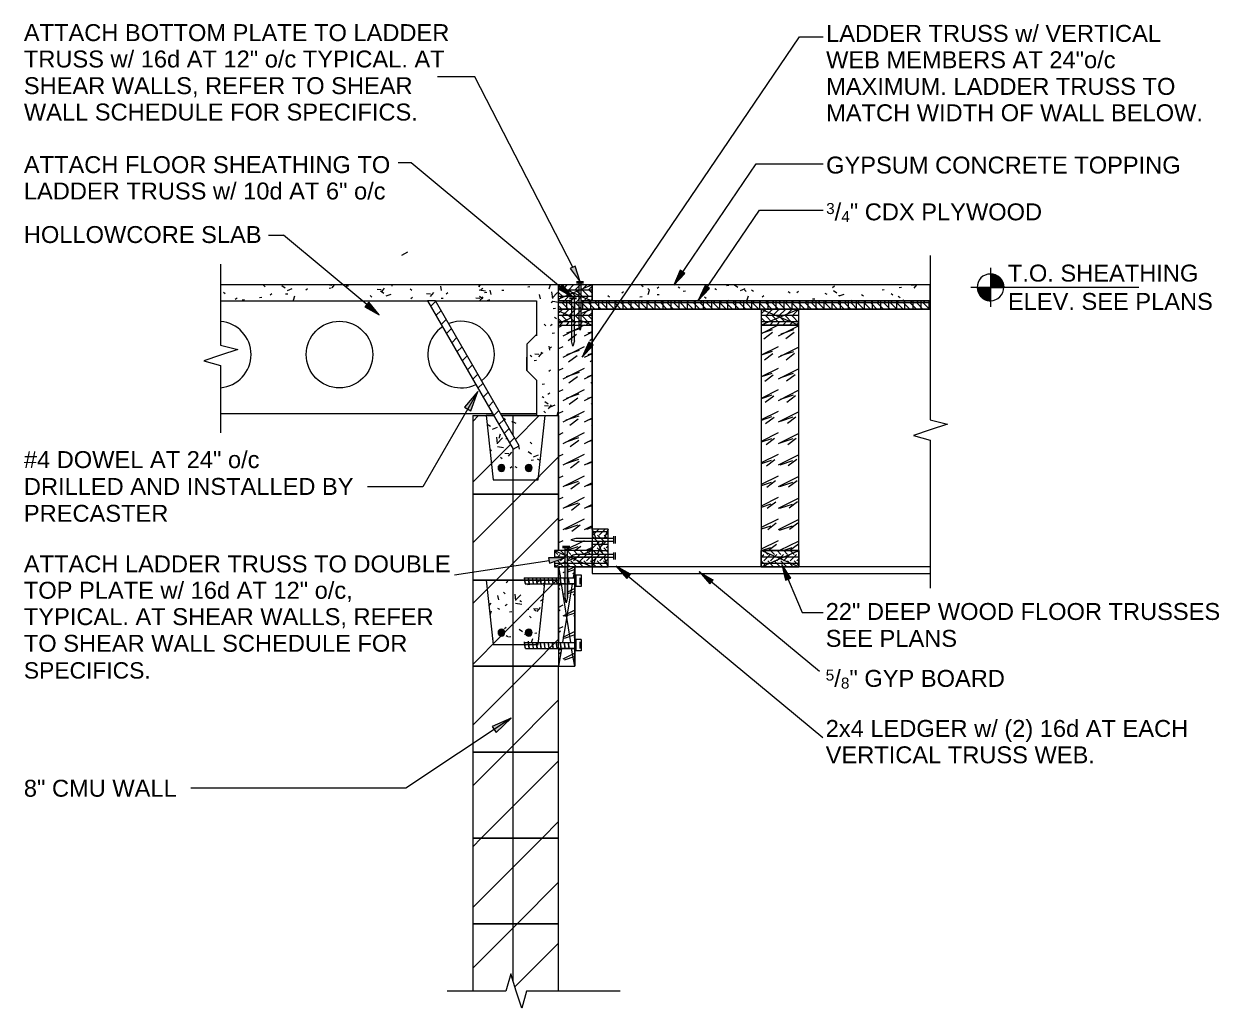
# Model space of a CAD drawing. Header units: inches. Extents: x -4036 to -1914, y 2 to 12338.
# Drawn here: x -1920.88 to -1913.93, y 10.14 to 15.86 of the extents above; entities that cross this region are included whole.
import ezdxf

# ---------------------------------------------------------------- set-up
doc = ezdxf.new("R2010")
doc.units = ezdxf.units.IN
doc.header["$MEASUREMENT"] = 0
for name, color, linetype, lineweight in [('A-DETL', 90, 'Continuous', 9), ('A-DETL-GENF', 92, 'Continuous', 9), ('A-DETL-THIN', 151, 'Continuous', 9), ('G-ANNO-TEXT', 231, 'Continuous', 9)]:
    doc.layers.add(name, color=color, linetype=linetype, lineweight=lineweight)
doc.styles.add('Arial_4', font='arial.ttf', dxfattribs={"height": 0.098425})
doc.styles.add('Arial_5', font='arial.ttf', dxfattribs={"height": 0.063966})
doc.styles.add('Arial_6', font='arial.ttf', dxfattribs={"height": 0.095084})
pattern_1 = [(50, (-1944.66809, 0), (0.2868464, -0.0253005), [0.03, -0.33]), (355, (-1944.6681, 0), (-0.055977, 0.3010242), [0.024, -0.264]), (100.451, (-1944.6441, -0.002), (0.2318487, 0.2756287), [0.025, -0.28]), (46.184, (-1944.6681, 0.08), (0.427136, -0.0661414), [0.045, -0.495]), (96.636, (-1944.6321, 0.074), (0.37346, 0.389769), [0.038, -0.421]), (351.184, (-1944.6681, 0.08), (0.374079, 0.389267), [0.036, -0.396]), (21, (-1944.62809, 0.06), (0.2386156, -0.1611943), [0.03, -0.33]), (326, (-1944.6281, 0.06), (0.0969808, 0.29042), [0.024, -0.264]), (71.451, (-1944.6081, 0.047), (0.336407, 0.1286678), [0.025, -0.28]), (37.5, (-1944.66809, 0), (0.0047326, 0.1334601), [0.013, -0.248, 0.013, -0.255, -0.265]), (37.5, (-1944.66809, 0), (0.0047326, 0.1334601), [-0.529, 0.013, -0.252]), (7.5, (-1944.66809, 0), (0.10526536, 0.1580924), [0.013, -0.14, 0.013, -0.242, -0.101]), (7.5, (-1944.66809, 0), (0.10526536, 0.1580924), [-0.408, 0.013, -0.088]), (327.5, (-1944.75709, 0), (0.21351848, -0.00915754), [0.013, -0.087, 0.013, -0.299, -0.414]), (327.5, (-1944.75709, 0), (0.21351848, -0.00915754), [-0.412, 0.013, -0.401]), (317.5, (-1944.79709, 0), (0.2332406, 0.0399103), [0.013, -0.117, 0.013, -0.194, -0.294]), (317.5, (-1944.79709, 0), (0.2332406, 0.0399103), [-0.337, 0.013, -0.281])]
pattern_2 = [(216.87, (-1944.618088, 0.125), (0.374999553, 0.25000067), [0.062, -0.562]), (206.565, (-1944.54309, 0.087), (-0.12521992, -0.12521969), [0.14, -0.14]), (198.435, (-1944.543088, 0.025), (-0.25013605, -0.125542647), [0.079, -0.316])]
pattern_3 = [(0, (-1944.668088, 0), (0, 0.037), []), (315, (-1944.668088, 0), (0.038183766, 0), [0.053, -0.053]), (45, (-1944.668088, 0), (0.038183766, 0), [0.053, -0.053])]

msp = doc.modelspace()

# ---------------------------------------------------------------- hatches: boundary and pattern name
at = {"layer": 'A-DETL-GENF', "lineweight": 18}
for points in [[(-1917.6448, 14.365), (-1917.6735, 14.4564), (-1917.703, 14.4414)], [(-1917.1004, 14.345), (-1917.0354, 14.4133), (-1917.062, 14.4317)], [(-1915.2581, 14.3317), (-1915.1813, 14.3317), (-1915.1828, 14.3492), (-1915.1886, 14.3665), (-1915.1973, 14.3811), (-1915.2094, 14.3938), (-1915.2241, 14.4035), (-1915.2406, 14.4096), (-1915.2581, 14.4119)], [(-1917.6864, 14.275), (-1917.747, 14.3473), (-1917.7695, 14.3213)], [(-1916.9581, 14.2567), (-1916.8921, 14.3251), (-1916.9183, 14.3432)], [(-1915.2581, 14.2541), (-1915.2581, 14.3317), (-1915.3338, 14.3317), (-1915.3319, 14.3139), (-1915.3263, 14.2975), (-1915.3175, 14.2831), (-1915.3059, 14.2711), (-1915.2918, 14.2619), (-1915.2757, 14.2561)], [(-1918.8136, 14.1734), (-1918.8743, 14.2457), (-1918.8967, 14.2197)], [(-1917.6331, 13.9274), (-1917.5681, 13.9957), (-1917.5948, 14.014)], [(-1918.1024, 13.2623), (-1918.0972, 13.2629), (-1918.0924, 13.2649), (-1918.0883, 13.2681), (-1918.0851, 13.2723), (-1918.0831, 13.2771), (-1918.0824, 13.2823), (-1918.0831, 13.2874), (-1918.0851, 13.2923), (-1918.0883, 13.2964), (-1918.0924, 13.2996), (-1918.0972, 13.3016), (-1918.1024, 13.3023), (-1918.1076, 13.3016), (-1918.1124, 13.2996), (-1918.1166, 13.2964), (-1918.1197, 13.2923), (-1918.1217, 13.2874), (-1918.1224, 13.2823), (-1918.1217, 13.2771), (-1918.1197, 13.2723), (-1918.1166, 13.2681), (-1918.1124, 13.2649), (-1918.1076, 13.2629)], [(-1917.9437, 13.2623), (-1917.9385, 13.2629), (-1917.9337, 13.2649), (-1917.9295, 13.2681), (-1917.9264, 13.2723), (-1917.9244, 13.2771), (-1917.9237, 13.2823), (-1917.9244, 13.2874), (-1917.9264, 13.2923), (-1917.9295, 13.2964), (-1917.9337, 13.2996), (-1917.9385, 13.3016), (-1917.9437, 13.3023), (-1917.9489, 13.3016), (-1917.9537, 13.2996), (-1917.9578, 13.2964), (-1917.961, 13.2923), (-1917.963, 13.2874), (-1917.9637, 13.2823), (-1917.963, 13.2771), (-1917.961, 13.2723), (-1917.9578, 13.2681), (-1917.9537, 13.2649), (-1917.9489, 13.2629)], [(-1917.8235, 12.7289), (-1917.7333, 12.7591), (-1917.8282, 12.7607)], [(-1917.3726, 12.6392), (-1917.352, 12.6641), (-1917.4348, 12.7117), (-1917.3985, 12.6694)], [(-1916.8902, 12.6085), (-1916.8696, 12.6334), (-1916.9524, 12.6809)], [(-1916.4498, 12.63), (-1916.4197, 12.6417), (-1916.4628, 12.7083), (-1916.4683, 12.7083)], [(-1918.1024, 12.3049), (-1918.0972, 12.3056), (-1918.0924, 12.3076), (-1918.0883, 12.3108), (-1918.0851, 12.3149), (-1918.0831, 12.3197), (-1918.0824, 12.3249), (-1918.0831, 12.3301), (-1918.0851, 12.3349), (-1918.0883, 12.339), (-1918.0924, 12.3422), (-1918.0972, 12.3442), (-1918.1024, 12.3449), (-1918.1076, 12.3442), (-1918.1124, 12.3422), (-1918.1166, 12.339), (-1918.1197, 12.3349), (-1918.1217, 12.3301), (-1918.1224, 12.3249), (-1918.1217, 12.3197), (-1918.1197, 12.3149), (-1918.1166, 12.3108), (-1918.1124, 12.3076), (-1918.1076, 12.3056)], [(-1917.9437, 12.3049), (-1917.9385, 12.3056), (-1917.9337, 12.3076), (-1917.9295, 12.3108), (-1917.9264, 12.3149), (-1917.9244, 12.3197), (-1917.9237, 12.3249), (-1917.9244, 12.3301), (-1917.9264, 12.3349), (-1917.9295, 12.339), (-1917.9337, 12.3422), (-1917.9385, 12.3442), (-1917.9437, 12.3449), (-1917.9489, 12.3442), (-1917.9537, 12.3422), (-1917.9578, 12.339), (-1917.961, 12.3349), (-1917.963, 12.3301), (-1917.9637, 12.3249), (-1917.963, 12.3197), (-1917.961, 12.3149), (-1917.9578, 12.3108), (-1917.9537, 12.3076), (-1917.9489, 12.3056)]]:
    msp.add_hatch(color=250, dxfattribs=at).paths.add_polyline_path(points, flags=0)
h = msp.add_hatch(dxfattribs=at)
h.set_pattern_fill('FP_1', color=8, style=0, pattern_type=2)
h.set_pattern_definition(pattern_1)
h.paths.add_polyline_path([(-1917.8438, 13.5874), (-1917.7698, 13.5874), (-1917.7698, 14.3467), (-1919.7364, 14.3467), (-1919.7364, 14.2533), (-1917.8989, 14.2533), (-1917.8989, 14.0586), (-1917.9545, 14.003), (-1917.9545, 13.8493), (-1917.8989, 13.7937), (-1917.8989, 13.5874)], flags=0)
h = msp.add_hatch(dxfattribs=at)
h.set_pattern_fill('FP_3', color=8, style=0, pattern_type=2)
h.set_pattern_definition(pattern_3)
h.paths.add_polyline_path([(-1916.3731, 14.2067), (-1915.6082, 14.2067), (-1915.6082, 14.2533), (-1917.5748, 14.2533), (-1917.5748, 14.3467), (-1917.7465, 14.3467), (-1917.6864, 14.275), (-1917.7695, 14.3213), (-1917.7476, 14.3467), (-1917.7698, 14.3467), (-1917.7698, 14.2067), (-1916.5914, 14.2067)], flags=0)
h = msp.add_hatch(dxfattribs=at)
h.set_pattern_fill('FP_1', color=8, style=0, pattern_type=2)
h.set_pattern_definition(pattern_1)
h.paths.add_polyline_path([(-1915.6082, 14.2533), (-1915.6081, 14.2533), (-1915.6082, 14.3467), (-1917.0988, 14.3467), (-1917.1004, 14.345), (-1917.0996, 14.3467), (-1917.5748, 14.3467), (-1917.5748, 14.2533), (-1915.6082, 14.2533)], flags=0)
h.paths.add_polyline_path([(-1916.9581, 14.2567), (-1916.9183, 14.3432), (-1916.8921, 14.3251)], flags=0)
h = msp.add_hatch(dxfattribs=at)
h.set_pattern_fill('FP_4', color=250, style=0, pattern_type=2)
h.set_pattern_definition([(45, (-1944.66809, 0), (-0.0417193, 0.0417193), [])])
h.paths.add_polyline_path([(-1918.0341, 13.3913), (-1917.9994, 13.4114), (-1918.4854, 14.2533), (-1918.5318, 14.2533), (-1918.1193, 13.5388)], flags=0)
h = msp.add_hatch(dxfattribs=at)
h.set_pattern_fill('FP_3', color=8, style=0, pattern_type=2)
h.set_pattern_definition(pattern_3)
h.paths.add_polyline_path([(-1917.5748, 14.1133), (-1917.5748, 14.2067), (-1917.7698, 14.2067), (-1917.7698, 14.1133)], flags=0)
h = msp.add_hatch(dxfattribs=at)
h.set_pattern_fill('FP_3', color=8, style=0, pattern_type=2)
h.set_pattern_definition(pattern_3)
h.paths.add_polyline_path([(-1916.3731, 14.1133), (-1916.3731, 14.2067), (-1916.5914, 14.2067), (-1916.5914, 14.1133)], flags=0)
h = msp.add_hatch(dxfattribs=at)
h.set_pattern_fill('FP_2', color=8, style=0, pattern_type=2)
h.set_pattern_definition(pattern_2)
h.paths.add_polyline_path([(-1917.5748, 12.8017), (-1917.5748, 13.9887), (-1917.6331, 13.9274), (-1917.5948, 14.014), (-1917.5748, 14.0003), (-1917.5748, 14.1133), (-1917.7698, 14.1133), (-1917.7698, 12.8017)], flags=0)
h = msp.add_hatch(dxfattribs=at)
h.set_pattern_fill('FP_2', color=8, style=0, pattern_type=2)
h.set_pattern_definition(pattern_2)
h.paths.add_polyline_path([(-1916.3731, 12.8017), (-1916.3731, 14.1133), (-1916.5914, 14.1133), (-1916.5914, 12.8017)], flags=0)
h = msp.add_hatch(dxfattribs=at)
h.set_pattern_fill('FP_1', color=8, style=0, pattern_type=2)
h.set_pattern_definition(pattern_1)
h.paths.add_polyline_path([(-1918.1505, 13.2124), (-1917.8888, 13.2124), (-1917.8483, 13.5874), (-1918.101, 13.5874), (-1917.9994, 13.4114), (-1918.0341, 13.3913), (-1918.1473, 13.5874), (-1918.1905, 13.5874), (-1918.1522, 13.2287)], flags=0)
h.paths.add_polyline_path([(-1918.1024, 13.2623), (-1918.1076, 13.2629), (-1918.1124, 13.2649), (-1918.1166, 13.2681), (-1918.1197, 13.2723), (-1918.1217, 13.2771), (-1918.1224, 13.2823), (-1918.1217, 13.2874), (-1918.1197, 13.2923), (-1918.1166, 13.2964), (-1918.1124, 13.2996), (-1918.1076, 13.3016), (-1918.1024, 13.3023), (-1918.0972, 13.3016), (-1918.0924, 13.2996), (-1918.0883, 13.2964), (-1918.0851, 13.2923), (-1918.0831, 13.2874), (-1918.0824, 13.2823), (-1918.0831, 13.2771), (-1918.0851, 13.2723), (-1918.0883, 13.2681), (-1918.0924, 13.2649), (-1918.0972, 13.2629)], flags=0)
h.paths.add_polyline_path([(-1917.9437, 13.2623), (-1917.9489, 13.2629), (-1917.9537, 13.2649), (-1917.9578, 13.2681), (-1917.961, 13.2723), (-1917.963, 13.2771), (-1917.9637, 13.2823), (-1917.963, 13.2874), (-1917.961, 13.2923), (-1917.9578, 13.2964), (-1917.9537, 13.2996), (-1917.9489, 13.3016), (-1917.9437, 13.3023), (-1917.9385, 13.3016), (-1917.9337, 13.2996), (-1917.9295, 13.2964), (-1917.9264, 13.2923), (-1917.9244, 13.2874), (-1917.9237, 13.2823), (-1917.9244, 13.2771), (-1917.9264, 13.2723), (-1917.9295, 13.2681), (-1917.9337, 13.2649), (-1917.9385, 13.2629)], flags=0)
h = msp.add_hatch(dxfattribs=at)
h.set_pattern_fill('FP_3', color=8, style=0, pattern_type=2)
h.set_pattern_definition(pattern_3)
h.paths.add_polyline_path([(-1917.7179, 12.7083), (-1917.4814, 12.7083), (-1917.4814, 12.9267), (-1917.5748, 12.9267), (-1917.5748, 12.8017), (-1917.7931, 12.8017), (-1917.7931, 12.7601), (-1917.7333, 12.7591), (-1917.7931, 12.7391), (-1917.7931, 12.7083), (-1917.7328, 12.7083)], flags=0)
h = msp.add_hatch(dxfattribs=at)
h.set_pattern_fill('FP_3', color=8, style=0, pattern_type=2)
h.set_pattern_definition(pattern_3)
h.paths.add_polyline_path([(-1916.3731, 12.7083), (-1916.3731, 12.8017), (-1916.5914, 12.8017), (-1916.5914, 12.7083)], flags=0)
h = msp.add_hatch(dxfattribs=at)
h.set_pattern_fill('FP_2', color=8, style=0, pattern_type=2)
h.set_pattern_definition(pattern_2)
h.paths.add_polyline_path([(-1917.7698, 12.13), (-1917.6761, 12.13), (-1917.6761, 12.2333), (-1917.7698, 12.2333)], flags=0)
h.paths.add_polyline_path([(-1917.6761, 12.2683), (-1917.6761, 12.6083), (-1917.7179, 12.6083), (-1917.7179, 12.5317), (-1917.7258, 12.4986), (-1917.7328, 12.5317), (-1917.7328, 12.6083), (-1917.7698, 12.6083), (-1917.7698, 12.2683)], flags=0)
h.paths.add_polyline_path([(-1917.7698, 12.6433), (-1917.7328, 12.6433), (-1917.7328, 12.7083), (-1917.7698, 12.7083)], flags=0)
h.paths.add_polyline_path([(-1917.7179, 12.6433), (-1917.6761, 12.6433), (-1917.6761, 12.7083), (-1917.7179, 12.7083)], flags=0)
h = msp.add_hatch(dxfattribs=at)
h.set_pattern_fill('FP_1', color=8, style=0, pattern_type=2)
h.set_pattern_definition(pattern_1)
h.paths.add_polyline_path([(-1918.1505, 12.255), (-1917.8888, 12.255), (-1917.8483, 12.63), (-1918.1905, 12.63), (-1918.1522, 12.2714)], flags=0)
h.paths.add_polyline_path([(-1918.1024, 12.3049), (-1918.1076, 12.3056), (-1918.1124, 12.3076), (-1918.1166, 12.3108), (-1918.1197, 12.3149), (-1918.1217, 12.3197), (-1918.1224, 12.3249), (-1918.1217, 12.3301), (-1918.1197, 12.3349), (-1918.1166, 12.339), (-1918.1124, 12.3422), (-1918.1076, 12.3442), (-1918.1024, 12.3449), (-1918.0972, 12.3442), (-1918.0924, 12.3422), (-1918.0883, 12.339), (-1918.0851, 12.3349), (-1918.0831, 12.3301), (-1918.0824, 12.3249), (-1918.0831, 12.3197), (-1918.0851, 12.3149), (-1918.0883, 12.3108), (-1918.0924, 12.3076), (-1918.0972, 12.3056)], flags=0)
h.paths.add_polyline_path([(-1917.9437, 12.3049), (-1917.9489, 12.3056), (-1917.9537, 12.3076), (-1917.9578, 12.3108), (-1917.961, 12.3149), (-1917.963, 12.3197), (-1917.9637, 12.3249), (-1917.963, 12.3301), (-1917.961, 12.3349), (-1917.9578, 12.339), (-1917.9537, 12.3422), (-1917.9489, 12.3442), (-1917.9437, 12.3449), (-1917.9385, 12.3442), (-1917.9337, 12.3422), (-1917.9295, 12.339), (-1917.9264, 12.3349), (-1917.9244, 12.3301), (-1917.9237, 12.3249), (-1917.9244, 12.3197), (-1917.9264, 12.3149), (-1917.9295, 12.3108), (-1917.9337, 12.3076), (-1917.9385, 12.3056)], flags=0)
at = {"layer": 'G-ANNO-TEXT'}
for points in [[(-1918.2402, 13.7276), (-1918.3172, 13.6357), (-1918.2811, 13.6149)], [(-1918.0464, 11.8275), (-1918.1562, 11.7793), (-1918.1331, 11.7447)]]:
    msp.add_hatch(color=50, dxfattribs=at).paths.add_polyline_path(points, flags=0)

# ---------------------------------------------------------------- linework, layer by layer
at = {"layer": 'A-DETL', "lineweight": 18}
for p, q in [((-1917.6331, 13.9274), (-1916.3687, 15.7897)), ((-1916.3687, 15.7897), (-1916.2314, 15.7897)), ((-1918.257, 15.556), (-1918.4754, 15.556)), ((-1917.6879, 14.449), (-1918.257, 15.556)), ((-1918.6283, 15.056), (-1918.7025, 15.056)), ((-1917.7581, 14.3345), (-1918.6283, 15.056)), ((-1917.1004, 14.345), (-1916.6209, 15.0512)), ((-1916.6209, 15.0512), (-1916.2314, 15.0512)), ((-1916.9581, 14.2567), (-1916.6016, 14.7817)), ((-1916.6016, 14.7817), (-1916.2314, 14.7817)), ((-1919.4569, 14.6351), (-1919.3704, 14.6351)), ((-1918.8853, 14.2329), (-1919.3704, 14.6351)), ((-1919.7364, 14.4667), (-1919.7364, 13.997)), ((-1915.6082, 14.5183), (-1915.6082, 14.3933)), ((-1917.6735, 14.4564), (-1917.703, 14.4414)), ((-1917.703, 14.4414), (-1917.6448, 14.365)), ((-1917.6448, 14.365), (-1917.6735, 14.4564)), ((-1917.062, 14.4317), (-1917.1004, 14.345)), ((-1917.1004, 14.345), (-1917.0354, 14.4133)), ((-1917.0354, 14.4133), (-1917.062, 14.4317)), ((-1915.6082, 14.3933), (-1915.6082, 13.5631)), ((-1915.2581, 14.4467), (-1915.2581, 14.22)), ((-1915.2581, 14.41), (-1915.2581, 14.3317)), ((-1917.6531, 14.3467), (-1917.7698, 14.3467)), ((-1917.7698, 14.3367), (-1917.7599, 14.3324)), ((-1917.747, 14.3473), (-1917.7695, 14.3213)), ((-1917.6864, 14.275), (-1917.747, 14.3473)), ((-1917.6248, 14.365), (-1917.6664, 14.365)), ((-1917.6248, 14.3567), (-1917.6664, 14.3567)), ((-1917.6531, 14.3567), (-1917.6531, 14.1133)), ((-1917.6381, 14.1133), (-1917.6381, 14.3567)), ((-1917.5748, 14.3467), (-1917.6381, 14.32)), ((-1917.5748, 14.3467), (-1917.6381, 14.3467)), ((-1915.6082, 14.3467), (-1917.5748, 14.3467)), ((-1917.5748, 14.3467), (-1917.5748, 14.2533)), ((-1917.5748, 14.2533), (-1917.5748, 14.3467)), ((-1916.9183, 14.3432), (-1916.9581, 14.2567)), ((-1916.9581, 14.2567), (-1916.8921, 14.3251)), ((-1916.8921, 14.3251), (-1916.9183, 14.3432)), ((-1915.0365, 14.3317), (-1915.3714, 14.3317)), ((-1915.2581, 14.3317), (-1915.3332, 14.3317)), ((-1915.2581, 14.255), (-1915.2581, 14.3317)), ((-1915.2581, 14.3317), (-1915.1796, 14.3317)), ((-1914.3949, 14.3317), (-1915.0365, 14.3317)), ((-1917.7108, 14.2886), (-1917.7698, 14.2633)), ((-1917.6948, 14.2533), (-1917.7698, 14.2533)), ((-1917.7698, 14.2533), (-1917.6948, 14.2533)), ((-1917.7695, 14.3213), (-1917.6864, 14.275)), ((-1917.7231, 14.2067), (-1917.7231, 14.2533)), ((-1917.7204, 14.3155), (-1917.6531, 14.2867)), ((-1917.6664, 14.275), (-1917.7064, 14.275)), ((-1917.6664, 14.2667), (-1917.7064, 14.2667)), ((-1917.6531, 14.3134), (-1917.7013, 14.2927)), ((-1917.6948, 14.2667), (-1917.6948, 14.0217)), ((-1917.6781, 14.0217), (-1917.6781, 14.2667)), ((-1917.6764, 14.2067), (-1917.6764, 14.2533)), ((-1917.6381, 14.28), (-1917.5748, 14.2533)), ((-1915.6082, 14.2533), (-1917.6381, 14.2533)), ((-1917.6381, 14.2533), (-1917.5748, 14.2533)), ((-1917.6297, 14.2067), (-1917.6297, 14.2533)), ((-1917.5831, 14.2067), (-1917.5831, 14.2533)), ((-1917.5748, 14.2533), (-1915.6082, 14.2533)), ((-1917.5364, 14.2067), (-1917.5364, 14.2533)), ((-1917.4898, 14.2067), (-1917.4898, 14.2533)), ((-1917.4414, 14.2067), (-1917.4414, 14.2533)), ((-1917.3947, 14.2067), (-1917.3947, 14.2533)), ((-1917.3481, 14.2067), (-1917.3481, 14.2533)), ((-1917.3014, 14.2067), (-1917.3014, 14.2533)), ((-1917.2547, 14.2067), (-1917.2547, 14.2533)), ((-1917.2081, 14.2067), (-1917.2081, 14.2533)), ((-1917.1614, 14.2067), (-1917.1614, 14.2533)), ((-1917.1148, 14.2067), (-1917.1148, 14.2533)), ((-1917.0681, 14.2067), (-1917.0681, 14.2533)), ((-1917.0197, 14.2067), (-1917.0197, 14.2533)), ((-1916.9731, 14.2067), (-1916.9731, 14.2533)), ((-1916.9264, 14.2067), (-1916.9264, 14.2533)), ((-1916.8797, 14.2067), (-1916.8797, 14.2533)), ((-1916.8331, 14.2067), (-1916.8331, 14.2533)), ((-1916.7864, 14.2067), (-1916.7864, 14.2533)), ((-1916.7397, 14.2067), (-1916.7397, 14.2533)), ((-1916.6931, 14.2067), (-1916.6931, 14.2533)), ((-1916.6464, 14.2067), (-1916.6464, 14.2533)), ((-1916.5997, 14.2067), (-1916.5997, 14.2533)), ((-1916.5514, 14.2067), (-1916.5514, 14.2533)), ((-1916.5048, 14.2067), (-1916.5048, 14.2533)), ((-1916.4581, 14.2067), (-1916.4581, 14.2533)), ((-1916.4114, 14.2067), (-1916.4114, 14.2533)), ((-1916.3648, 14.2067), (-1916.3648, 14.2533)), ((-1916.3181, 14.2067), (-1916.3181, 14.2533)), ((-1916.2714, 14.2067), (-1916.2714, 14.2533)), ((-1916.2248, 14.2067), (-1916.2248, 14.2533)), ((-1916.1781, 14.2067), (-1916.1781, 14.2533)), ((-1916.1298, 14.2067), (-1916.1298, 14.2533)), ((-1916.0831, 14.2067), (-1916.0831, 14.2533)), ((-1916.0365, 14.2067), (-1916.0365, 14.2533)), ((-1915.9898, 14.2067), (-1915.9898, 14.2533)), ((-1915.9432, 14.2067), (-1915.9432, 14.2533)), ((-1915.8965, 14.2067), (-1915.8965, 14.2533)), ((-1915.8498, 14.2067), (-1915.8498, 14.2533)), ((-1915.8032, 14.2067), (-1915.8032, 14.2533)), ((-1915.7565, 14.2067), (-1915.7565, 14.2533)), ((-1915.7081, 14.2067), (-1915.7081, 14.2533)), ((-1915.6615, 14.2067), (-1915.6615, 14.2533)), ((-1915.6148, 14.2067), (-1915.6148, 14.2533)), ((-1915.6082, 14.2067), (-1915.6082, 14.2533)), ((-1918.8743, 14.2457), (-1918.8967, 14.2197)), ((-1918.8967, 14.2197), (-1918.8136, 14.1734)), ((-1918.8136, 14.1734), (-1918.8743, 14.2457)), ((-1917.7698, 14.2067), (-1917.6948, 14.2067)), ((-1917.6948, 14.2067), (-1917.7698, 14.2067)), ((-1917.7698, 14.1964), (-1917.6948, 14.1633)), ((-1917.6381, 14.2067), (-1915.6082, 14.2067)), ((-1917.5748, 14.2067), (-1917.6381, 14.18)), ((-1917.5748, 14.2067), (-1917.6381, 14.2067)), ((-1917.5364, 14.2067), (-1917.5748, 14.2067)), ((-1917.5748, 14.2067), (-1917.5748, 14.0003)), ((-1917.5748, 14.1133), (-1917.5748, 14.2067)), ((-1916.5914, 14.2067), (-1916.3731, 14.1133)), ((-1916.3731, 14.2067), (-1916.5914, 14.1133)), ((-1916.3731, 14.2067), (-1916.5914, 14.2067)), ((-1916.5914, 14.2067), (-1916.5914, 14.1133)), ((-1916.3731, 14.1133), (-1916.3731, 14.2067)), ((-1917.6948, 14.155), (-1917.7698, 14.1232)), ((-1917.6381, 14.14), (-1917.5748, 14.1133)), ((-1917.7698, 14.1133), (-1917.6948, 14.1133)), ((-1917.6456, 14.0833), (-1917.6531, 14.1133)), ((-1917.6381, 14.1133), (-1917.6456, 14.0833)), ((-1917.6381, 14.1133), (-1917.5748, 14.1133)), ((-1916.3731, 14.1133), (-1916.5914, 14.1133)), ((-1916.5914, 14.1133), (-1916.5914, 12.8017)), ((-1916.5914, 14.1133), (-1916.3731, 14.1133)), ((-1916.3731, 12.8017), (-1916.3731, 14.1133)), ((-1919.7364, 13.997), (-1919.6362, 13.9703)), ((-1917.6864, 13.9906), (-1917.6948, 14.0217)), ((-1917.6781, 14.0217), (-1917.6864, 13.9906)), ((-1917.5948, 14.014), (-1917.6331, 13.9274)), ((-1917.6331, 13.9274), (-1917.5681, 13.9957)), ((-1917.5681, 13.9957), (-1917.5948, 14.014)), ((-1917.5748, 13.9887), (-1917.5748, 12.8717)), ((-1919.7364, 13.9386), (-1919.8346, 13.9053)), ((-1919.8346, 13.9053), (-1919.7364, 13.8786)), ((-1919.6362, 13.9703), (-1919.7364, 13.9386)), ((-1919.7364, 13.8786), (-1919.7364, 13.4868)), ((-1918.2698, 13.5874), (-1918.2698, 13.13)), ((-1918.2698, 13.5533), (-1918.2357, 13.5874)), ((-1918.0364, 13.5874), (-1918.0364, 13.4756)), ((-1918.021, 13.4488), (-1917.8824, 13.5874)), ((-1917.7698, 13.13), (-1917.7698, 13.5874)), ((-1915.6082, 13.5631), (-1915.508, 13.5364)), ((-1915.6082, 13.5048), (-1915.7064, 13.4715)), ((-1915.508, 13.5364), (-1915.6082, 13.5048)), ((-1918.2698, 13.2), (-1918.0503, 13.4194)), ((-1915.7064, 13.4715), (-1915.6082, 13.4448)), ((-1915.6082, 13.4448), (-1915.6082, 12.7083)), ((-1918.0364, 13.3953), (-1918.0364, 10.3029)), ((-1917.9864, 13.13), (-1917.7698, 13.3467)), ((-1918.2698, 13.13), (-1918.2698, 12.63)), ((-1917.7698, 13.13), (-1918.2698, 13.13)), ((-1918.2698, 13.13), (-1917.7698, 13.13)), ((-1918.2698, 12.8467), (-1917.9864, 13.13)), ((-1917.7698, 12.8017), (-1917.7698, 13.13)), ((-1918.1331, 12.63), (-1917.7698, 12.9933)), ((-1917.6698, 12.8717), (-1917.6998, 12.8642)), ((-1917.6998, 12.8642), (-1917.6698, 12.8567)), ((-1917.4489, 12.8717), (-1917.6698, 12.8717)), ((-1917.5514, 12.8717), (-1917.5748, 12.9267)), ((-1917.4814, 12.9267), (-1917.5748, 12.9267)), ((-1917.5748, 12.9267), (-1917.5748, 12.8717)), ((-1917.4814, 12.9267), (-1917.5048, 12.8717)), ((-1917.4814, 12.8717), (-1917.4814, 12.9267)), ((-1917.4489, 12.8433), (-1917.4489, 12.885)), ((-1917.4389, 12.8433), (-1917.4389, 12.885)), ((-1917.7931, 12.8017), (-1917.7333, 12.7762)), ((-1917.7931, 12.8017), (-1917.7931, 12.7601)), ((-1917.6914, 12.8017), (-1917.7931, 12.8017)), ((-1917.705, 12.8258), (-1917.7466, 12.8258)), ((-1917.705, 12.8175), (-1917.7466, 12.8175)), ((-1917.7333, 12.8175), (-1917.7333, 12.5287)), ((-1917.7183, 12.5287), (-1917.7183, 12.8175)), ((-1917.5748, 12.8017), (-1917.6764, 12.8017)), ((-1917.6698, 12.8567), (-1917.4489, 12.8567)), ((-1917.5748, 12.8017), (-1917.6295, 12.7783)), ((-1917.5748, 12.8567), (-1917.5748, 12.7783)), ((-1917.5748, 12.7783), (-1917.5748, 12.8567)), ((-1917.5748, 12.8567), (-1917.5748, 12.7783)), ((-1917.5114, 12.8567), (-1917.5448, 12.7783)), ((-1917.5114, 12.7783), (-1917.5448, 12.8567)), ((-1917.4814, 12.7783), (-1917.4814, 12.8567)), ((-1916.5914, 12.7083), (-1916.3731, 12.8017)), ((-1916.3731, 12.7083), (-1916.5914, 12.8017)), ((-1916.5914, 12.7083), (-1916.5914, 12.8017)), ((-1916.5914, 12.8017), (-1916.3731, 12.8017)), ((-1916.5914, 12.8017), (-1916.3731, 12.8017)), ((-1916.3731, 12.8017), (-1916.3731, 12.7083)), ((-1918.3759, 12.66), (-1917.8258, 12.7448)), ((-1917.7333, 12.7591), (-1917.8282, 12.7607)), ((-1917.8282, 12.7607), (-1917.8235, 12.7289)), ((-1917.8235, 12.7289), (-1917.7333, 12.7591)), ((-1917.7931, 12.7391), (-1917.7931, 12.7083)), ((-1917.7333, 12.7338), (-1917.7931, 12.7083)), ((-1917.7183, 12.7695), (-1917.5748, 12.7083)), ((-1917.6647, 12.7633), (-1917.7183, 12.7405)), ((-1917.6698, 12.7783), (-1917.6998, 12.7708)), ((-1917.6998, 12.7708), (-1917.6698, 12.7633)), ((-1917.4489, 12.7783), (-1917.6698, 12.7783)), ((-1917.6698, 12.7633), (-1917.4489, 12.7633)), ((-1917.5514, 12.7633), (-1917.5748, 12.7083)), ((-1917.5748, 12.7083), (-1917.5748, 12.7633)), ((-1917.5748, 12.7633), (-1917.5748, 12.7083)), ((-1917.4814, 12.7083), (-1917.5048, 12.7633)), ((-1917.4814, 12.7083), (-1917.4814, 12.7633)), ((-1917.4489, 12.75), (-1917.4489, 12.7917)), ((-1917.4389, 12.75), (-1917.4389, 12.7917)), ((-1917.7931, 12.7083), (-1917.7698, 12.7083)), ((-1917.7698, 12.2867), (-1917.7698, 12.7083)), ((-1917.7698, 12.6433), (-1917.7698, 12.7083)), ((-1917.7333, 12.7083), (-1917.7698, 12.7083)), ((-1917.7698, 12.7083), (-1917.7698, 12.6433)), ((-1917.7698, 12.7083), (-1917.7597, 12.6433)), ((-1917.7698, 12.7083), (-1917.7333, 12.7083)), ((-1917.7328, 12.7083), (-1917.7179, 12.7083)), ((-1917.7179, 12.7083), (-1917.7328, 12.7083)), ((-1917.6761, 12.7083), (-1917.7183, 12.7083)), ((-1917.6761, 12.7083), (-1917.6862, 12.6433)), ((-1917.5748, 12.7083), (-1917.6761, 12.7083)), ((-1917.6761, 12.7083), (-1917.5748, 12.7083)), ((-1917.6761, 12.7083), (-1917.6761, 12.66)), ((-1917.6761, 12.65), (-1917.6761, 12.7083)), ((-1917.6761, 12.5933), (-1917.6761, 12.66)), ((-1917.6696, 12.66), (-1917.6696, 12.5933)), ((-1916.5914, 12.7083), (-1917.5748, 12.7083)), ((-1917.5748, 12.7083), (-1917.5748, 12.6683)), ((-1917.5748, 12.7083), (-1917.4814, 12.7083)), ((-1917.5748, 12.6683), (-1915.6082, 12.6683)), ((-1917.4348, 12.7117), (-1917.3726, 12.6392)), ((-1917.352, 12.6641), (-1917.4348, 12.7117)), ((-1917.4348, 12.7117), (-1916.2333, 11.7157)), ((-1917.3726, 12.6392), (-1917.352, 12.6641)), ((-1916.9524, 12.6809), (-1916.8902, 12.6085)), ((-1916.9524, 12.6809), (-1916.2529, 12.101)), ((-1916.3731, 12.7083), (-1916.5914, 12.7083)), ((-1916.4714, 12.7217), (-1916.4498, 12.63)), ((-1916.4197, 12.6417), (-1916.4714, 12.7217)), ((-1916.4714, 12.7217), (-1916.354, 12.4412)), ((-1915.6082, 12.7083), (-1916.3731, 12.7083)), ((-1915.6082, 12.7083), (-1915.6082, 12.5833)), ((-1918.2698, 12.63), (-1918.2698, 12.13)), ((-1917.7698, 12.63), (-1918.2698, 12.63)), ((-1918.2698, 12.63), (-1917.7698, 12.63)), ((-1918.2698, 12.4933), (-1918.1331, 12.63)), ((-1918.0824, 12.3273), (-1917.7798, 12.63)), ((-1917.9713, 12.6433), (-1917.9662, 12.6117)), ((-1917.9692, 12.6433), (-1917.9647, 12.6083)), ((-1917.963, 12.6117), (-1917.9679, 12.6433)), ((-1917.9478, 12.6433), (-1917.9425, 12.6083)), ((-1917.946, 12.6433), (-1917.9413, 12.6083)), ((-1917.939, 12.6083), (-1917.9447, 12.6433)), ((-1917.9246, 12.6433), (-1917.9189, 12.6083)), ((-1917.9225, 12.6433), (-1917.9181, 12.6083)), ((-1917.9158, 12.6083), (-1917.9212, 12.6433)), ((-1917.9029, 12.6433), (-1917.8975, 12.6083)), ((-1917.8993, 12.6433), (-1917.8946, 12.6083)), ((-1917.8923, 12.6083), (-1917.898, 12.6433)), ((-1917.8797, 12.6433), (-1917.874, 12.6083)), ((-1917.8774, 12.6433), (-1917.8714, 12.6083)), ((-1917.8709, 12.6083), (-1917.8763, 12.6433)), ((-1917.8562, 12.6433), (-1917.8508, 12.6083)), ((-1917.8541, 12.6433), (-1917.8496, 12.6083)), ((-1917.8474, 12.6083), (-1917.8531, 12.6433)), ((-1917.833, 12.6433), (-1917.8273, 12.6083)), ((-1917.8309, 12.6433), (-1917.8262, 12.6083)), ((-1917.8242, 12.6083), (-1917.8296, 12.6433)), ((-1917.8096, 12.6433), (-1917.8042, 12.6083)), ((-1917.8074, 12.6433), (-1917.803, 12.6083)), ((-1917.8007, 12.6083), (-1917.8064, 12.6433)), ((-1917.7864, 12.6433), (-1917.7807, 12.6083)), ((-1917.7842, 12.6433), (-1917.7795, 12.6083)), ((-1917.7775, 12.6083), (-1917.7829, 12.6433)), ((-1917.7698, 12.63), (-1917.7698, 12.6433)), ((-1917.7698, 12.6083), (-1917.7698, 12.63)), ((-1917.7698, 12.2683), (-1917.7698, 12.6083)), ((-1917.7698, 12.6083), (-1917.7698, 12.2683)), ((-1917.7575, 12.6083), (-1917.7629, 12.6433)), ((-1917.7607, 12.6433), (-1917.7563, 12.6083)), ((-1917.6996, 12.2683), (-1917.7541, 12.6083)), ((-1917.6919, 12.6083), (-1917.748, 12.2683)), ((-1917.7397, 12.6433), (-1917.734, 12.6083)), ((-1917.7375, 12.6433), (-1917.7328, 12.6083)), ((-1917.7162, 12.6433), (-1917.7108, 12.6083)), ((-1917.7141, 12.6433), (-1917.7096, 12.6083)), ((-1917.7074, 12.6083), (-1917.7131, 12.6433)), ((-1917.6761, 12.275), (-1917.6761, 12.6083)), ((-1917.6761, 12.5933), (-1917.6761, 12.285)), ((-1917.6446, 12.6067), (-1917.6446, 12.6433)), ((-1916.8902, 12.6085), (-1916.8696, 12.6334)), ((-1916.4498, 12.63), (-1916.4197, 12.6417)), ((-1917.7258, 12.4986), (-1917.7333, 12.5287)), ((-1917.7183, 12.5287), (-1917.7258, 12.4986)), ((-1916.354, 12.4412), (-1916.2314, 12.4412)), ((-1918.2698, 12.14), (-1918.1042, 12.3056)), ((-1917.9713, 12.2683), (-1917.9662, 12.2367)), ((-1917.9696, 12.2717), (-1917.9647, 12.2333)), ((-1917.9625, 12.2333), (-1917.9679, 12.2683)), ((-1917.9478, 12.2683), (-1917.9425, 12.2333)), ((-1917.9468, 12.2745), (-1917.9412, 12.2333)), ((-1917.939, 12.2333), (-1917.9447, 12.2683)), ((-1917.9264, 12.13), (-1917.7698, 12.2867)), ((-1917.9246, 12.2683), (-1917.9189, 12.2333)), ((-1917.9225, 12.2683), (-1917.9181, 12.2333)), ((-1917.9158, 12.2333), (-1917.9212, 12.2683)), ((-1917.9029, 12.2683), (-1917.8975, 12.2333)), ((-1917.8993, 12.2683), (-1917.8946, 12.2333)), ((-1917.8923, 12.2333), (-1917.898, 12.2683)), ((-1917.8797, 12.2683), (-1917.874, 12.2333)), ((-1917.8774, 12.2683), (-1917.8714, 12.2333)), ((-1917.8709, 12.2333), (-1917.8763, 12.2683)), ((-1917.8562, 12.2683), (-1917.8508, 12.2333)), ((-1917.8541, 12.2683), (-1917.8496, 12.2333)), ((-1917.8474, 12.2333), (-1917.8531, 12.2683)), ((-1917.833, 12.2683), (-1917.8273, 12.2333)), ((-1917.8309, 12.2683), (-1917.8262, 12.2333)), ((-1917.8242, 12.2333), (-1917.8296, 12.2683)), ((-1917.8096, 12.2683), (-1917.8042, 12.2333)), ((-1917.8074, 12.2683), (-1917.803, 12.2333)), ((-1917.8007, 12.2333), (-1917.8064, 12.2683)), ((-1917.7864, 12.2683), (-1917.7807, 12.2333)), ((-1917.7842, 12.2683), (-1917.7795, 12.2333)), ((-1917.7775, 12.2333), (-1917.7829, 12.2683)), ((-1917.7698, 12.2333), (-1917.7698, 12.2683)), ((-1917.7629, 12.2683), (-1917.7575, 12.2333)), ((-1917.7607, 12.2683), (-1917.7563, 12.2333)), ((-1917.7537, 12.2313), (-1917.7597, 12.2683)), ((-1917.7397, 12.2683), (-1917.734, 12.2333)), ((-1917.7375, 12.2683), (-1917.7328, 12.2333)), ((-1917.7309, 12.2333), (-1917.7363, 12.2683)), ((-1917.7162, 12.2683), (-1917.7108, 12.2333)), ((-1917.7141, 12.2683), (-1917.7096, 12.2333)), ((-1917.7074, 12.2333), (-1917.7131, 12.2683)), ((-1917.6761, 12.2183), (-1917.6761, 12.285)), ((-1917.6696, 12.285), (-1917.6696, 12.2183)), ((-1917.6446, 12.2317), (-1917.6446, 12.2717)), ((-1917.7698, 12.2333), (-1917.7698, 12.13)), ((-1917.7537, 12.2313), (-1917.7698, 12.13)), ((-1917.6761, 12.13), (-1917.6942, 12.2333)), ((-1917.6761, 12.13), (-1917.6761, 12.2333)), ((-1917.6761, 12.2183), (-1917.6761, 12.13)), ((-1918.2698, 12.13), (-1918.2698, 11.63)), ((-1918.2698, 11.7867), (-1917.9264, 12.13)), ((-1917.7698, 12.13), (-1918.2698, 12.13)), ((-1918.2698, 12.13), (-1917.7698, 12.13)), ((-1917.7698, 11.63), (-1917.7698, 12.13)), ((-1917.7698, 12.13), (-1917.6761, 12.13)), ((-1918.0731, 11.63), (-1917.7698, 11.9333)), ((-1918.2698, 11.63), (-1918.2698, 11.13)), ((-1917.7698, 11.63), (-1918.2698, 11.63)), ((-1918.2698, 11.63), (-1917.7698, 11.63)), ((-1918.2698, 11.4333), (-1918.0731, 11.63)), ((-1917.7698, 11.13), (-1917.7698, 11.63)), ((-1918.2198, 11.13), (-1917.7698, 11.58)), ((-1917.8664, 11.13), (-1917.7698, 11.2267)), ((-1918.2698, 11.13), (-1918.2698, 10.6317)), ((-1917.7698, 11.13), (-1918.2698, 11.13)), ((-1918.2698, 11.13), (-1917.7698, 11.13)), ((-1918.2698, 11.08), (-1918.2198, 11.13)), ((-1918.2698, 10.7267), (-1917.8664, 11.13)), ((-1917.7698, 10.6317), (-1917.7698, 11.13)), ((-1918.0114, 10.6317), (-1917.7698, 10.8733)), ((-1918.2698, 10.6317), (-1918.2698, 10.24)), ((-1917.7698, 10.6317), (-1918.2698, 10.6317)), ((-1918.2698, 10.6317), (-1917.7698, 10.6317)), ((-1918.2698, 10.3733), (-1918.0114, 10.6317)), ((-1917.7698, 10.24), (-1917.7698, 10.6317)), ((-1918.0245, 10.2653), (-1917.7698, 10.52)), ((-1918.0482, 10.34), (-1918.0765, 10.24)), ((-1918.0165, 10.24), (-1918.0482, 10.34)), ((-1918.2931, 10.24), (-1918.4181, 10.24)), ((-1918.0765, 10.24), (-1918.2931, 10.24)), ((-1917.9832, 10.1417), (-1918.0165, 10.24)), ((-1917.9565, 10.24), (-1917.9832, 10.1417)), ((-1917.5364, 10.24), (-1917.9565, 10.24)), ((-1917.4114, 10.24), (-1917.5364, 10.24))]:
    msp.add_line(p, q, dxfattribs=at)
for centre, radius, start, end in [((-1915.2593, 14.3345), 0.0755, 89.09346, 182.12368), ((-1915.258, 14.3334), 0.0784, 269.9623, 359.954)]:
    msp.add_arc(centre, radius, start, end, dxfattribs=at)
for points in [[(-1915.2581, 14.41), (-1915.2148, 14.41), (-1915.1796, 14.3767), (-1915.1796, 14.3333)], [(-1915.2581, 14.255), (-1915.3004, 14.255), (-1915.3332, 14.2893), (-1915.3332, 14.3317)]]:
    msp.add_open_spline(points, degree=3, dxfattribs=at)
at = {"layer": 'A-DETL-THIN', "lineweight": 18}
for p, q in [((-1918.6495, 14.5375), (-1918.6843, 14.5175)), ((-1915.2581, 14.4119), (-1915.2581, 14.3317)), ((-1917.7698, 14.3467), (-1919.7364, 14.3467)), ((-1919.7364, 14.3467), (-1919.7364, 14.2533)), ((-1917.5748, 14.3467), (-1917.7698, 14.3467)), ((-1917.7698, 13.5874), (-1917.7698, 14.3467)), ((-1915.6081, 14.3467), (-1917.5748, 14.3467)), ((-1917.5748, 14.2533), (-1917.5748, 14.3467)), ((-1915.6081, 14.2533), (-1915.6081, 14.3467)), ((-1915.2581, 14.3317), (-1915.3338, 14.3317)), ((-1915.2581, 14.3317), (-1915.1813, 14.3317)), ((-1915.2581, 14.2541), (-1915.2581, 14.3317)), ((-1919.7364, 14.2533), (-1918.5318, 14.2533)), ((-1918.5318, 14.2533), (-1918.0341, 13.3913)), ((-1918.4854, 14.2533), (-1918.5318, 14.2533)), ((-1918.5318, 14.2533), (-1918.0341, 13.3913)), ((-1918.4854, 14.2533), (-1917.8989, 14.2533)), ((-1917.9994, 13.4114), (-1918.4854, 14.2533)), ((-1917.9994, 13.4114), (-1918.4854, 14.2533)), ((-1917.8989, 14.2533), (-1917.8989, 14.0586)), ((-1917.8989, 14.2533), (-1917.8989, 14.0586)), ((-1915.6082, 14.2533), (-1917.5748, 14.2533)), ((-1915.6082, 14.2067), (-1915.6082, 14.2533)), ((-1917.5748, 14.2067), (-1917.7698, 14.2067)), ((-1917.5748, 14.2067), (-1916.5914, 14.2067)), ((-1917.5748, 14.1133), (-1917.5748, 14.2067)), ((-1916.3731, 14.2067), (-1916.5914, 14.2067)), ((-1916.5914, 14.2067), (-1916.5914, 14.1133)), ((-1916.3731, 14.2067), (-1915.6082, 14.2067)), ((-1916.3731, 14.1133), (-1916.3731, 14.2067)), ((-1917.8989, 14.0586), (-1917.9545, 14.003)), ((-1917.8989, 14.0586), (-1917.9545, 14.003)), ((-1917.7698, 14.1133), (-1917.5748, 14.1133)), ((-1917.5748, 14.0003), (-1917.5748, 14.1133)), ((-1916.5914, 14.1133), (-1916.5914, 12.8017)), ((-1916.5914, 14.1133), (-1916.3731, 14.1133)), ((-1916.3731, 12.8017), (-1916.3731, 14.1133)), ((-1917.9545, 14.003), (-1917.9545, 13.9418)), ((-1917.9545, 14.003), (-1917.9545, 13.9261)), ((-1917.5748, 12.9267), (-1917.5748, 13.9887)), ((-1917.9545, 13.9418), (-1917.9545, 13.8493)), ((-1917.9545, 13.8493), (-1917.9545, 13.9261)), ((-1917.9545, 13.8493), (-1917.8989, 13.7937)), ((-1917.8989, 13.7937), (-1917.9545, 13.8493)), ((-1917.8989, 13.7937), (-1917.8989, 13.5874)), ((-1917.8989, 13.7937), (-1917.8989, 13.599)), ((-1919.7364, 13.599), (-1918.154, 13.599)), ((-1918.2698, 13.5874), (-1918.1473, 13.5874)), ((-1918.1905, 13.5874), (-1918.1505, 13.2124)), ((-1918.1473, 13.5874), (-1918.1905, 13.5874)), ((-1918.1077, 13.599), (-1917.8989, 13.599)), ((-1917.8989, 13.5874), (-1918.101, 13.5874)), ((-1918.101, 13.5874), (-1917.7698, 13.5874)), ((-1917.8989, 13.5874), (-1917.7698, 13.5874)), ((-1917.8888, 13.2124), (-1917.8483, 13.5874)), ((-1917.7698, 13.5874), (-1917.7698, 12.8017)), ((-1918.0341, 13.3913), (-1917.9994, 13.4114)), ((-1918.0341, 13.3913), (-1917.9994, 13.4114)), ((-1918.1505, 13.2124), (-1917.8888, 13.2124)), ((-1917.4814, 12.9267), (-1917.5748, 12.9267)), ((-1917.5748, 12.9267), (-1917.5748, 12.8017)), ((-1917.4814, 12.7083), (-1917.4814, 12.9267)), ((-1917.5748, 12.8017), (-1917.7931, 12.8017)), ((-1917.7931, 12.8017), (-1917.7931, 12.7601)), ((-1916.3731, 12.8017), (-1916.5914, 12.8017)), ((-1916.5914, 12.8017), (-1916.5914, 12.7083)), ((-1916.3731, 12.7083), (-1916.3731, 12.8017)), ((-1917.7931, 12.7391), (-1917.7931, 12.7083)), ((-1917.7931, 12.7083), (-1917.7698, 12.7083)), ((-1917.7328, 12.7083), (-1917.7698, 12.7083)), ((-1917.7698, 12.7083), (-1917.7698, 12.6433)), ((-1917.7328, 12.7083), (-1917.7179, 12.7083)), ((-1917.7328, 12.6433), (-1917.7328, 12.7083)), ((-1917.6761, 12.7083), (-1917.7179, 12.7083)), ((-1917.7179, 12.7083), (-1917.7179, 12.6433)), ((-1917.6761, 12.7083), (-1917.4814, 12.7083)), ((-1917.6761, 12.6433), (-1917.6761, 12.7083)), ((-1917.6696, 12.66), (-1917.6379, 12.66)), ((-1917.6696, 12.5933), (-1917.6696, 12.66)), ((-1917.6379, 12.66), (-1917.6379, 12.5933)), ((-1916.5914, 12.7083), (-1916.3731, 12.7083)), ((-1918.1905, 12.63), (-1918.1505, 12.255)), ((-1917.8483, 12.63), (-1918.1905, 12.63)), ((-1917.9713, 12.6433), (-1917.6696, 12.6433)), ((-1917.9647, 12.6083), (-1917.6696, 12.6083)), ((-1917.8888, 12.255), (-1917.8483, 12.63)), ((-1917.7698, 12.6433), (-1917.7328, 12.6433)), ((-1917.7698, 12.6083), (-1917.7698, 12.2683)), ((-1917.7328, 12.6083), (-1917.7698, 12.6083)), ((-1917.7328, 12.5317), (-1917.7328, 12.6083)), ((-1917.7179, 12.6433), (-1917.6761, 12.6433)), ((-1917.6761, 12.6083), (-1917.7179, 12.6083)), ((-1917.7179, 12.6083), (-1917.7179, 12.5317)), ((-1917.6761, 12.2683), (-1917.6761, 12.6083)), ((-1917.6379, 12.5933), (-1917.6696, 12.5933)), ((-1917.7258, 12.4986), (-1917.7328, 12.5317)), ((-1917.7179, 12.5317), (-1917.7258, 12.4986)), ((-1918.1505, 12.255), (-1917.8888, 12.255)), ((-1917.9713, 12.2683), (-1917.6696, 12.2683)), ((-1917.7698, 12.2683), (-1917.6761, 12.2683)), ((-1917.6379, 12.285), (-1917.6696, 12.285)), ((-1917.6379, 12.285), (-1917.6379, 12.2183)), ((-1917.9625, 12.2333), (-1917.6696, 12.2333)), ((-1917.7698, 12.2333), (-1917.7698, 12.13)), ((-1917.6761, 12.2333), (-1917.7698, 12.2333)), ((-1917.6761, 12.13), (-1917.6761, 12.2333)), ((-1917.6379, 12.2183), (-1917.6696, 12.2183)), ((-1917.7698, 12.13), (-1917.6761, 12.13))]:
    msp.add_line(p, q, dxfattribs=at)
msp.add_circle((-1919.0449, 13.9418), 0.1936, dxfattribs=at)
for centre, radius, start, end in [((-1915.2595, 14.3337), 0.0783, 358.53255, 88.91829), ((-1919.7525, 13.9418), 0.1936, 274.76404, 85.23596), ((-1918.3374, 13.9418), 0.1936, 0, 111.75434), ((-1918.3374, 13.9418), 0.1936, 123.76161, 296.27142), ((-1918.3374, 13.9418), 0.1936, 308.20309, 0), ((-1918.1024, 13.2823), 0.02, 360, 180), ((-1918.1024, 13.2823), 0.02, 180, 0), ((-1917.9437, 13.2823), 0.02, 360, 180), ((-1917.9437, 13.2823), 0.02, 180, 0), ((-1918.1024, 12.3249), 0.02, 360, 180), ((-1918.1024, 12.3249), 0.02, 180, 0), ((-1917.9437, 12.3249), 0.02, 360, 180), ((-1917.9437, 12.3249), 0.02, 180, 0)]:
    msp.add_arc(centre, radius, start, end, dxfattribs=at)
msp.add_open_spline([(-1915.3338, 14.3317), (-1915.3338, 14.3255), (-1915.3325, 14.3136), (-1915.3249, 14.2917), (-1915.3119, 14.2748), (-1915.2974, 14.2648), (-1915.29, 14.261), (-1915.2781, 14.256), (-1915.2673, 14.2541), (-1915.2581, 14.2541)], degree=3, knots=[0, 0, 0, 0, 0.142857, 0.285714, 0.571429, 0.678571, 0.732143, 0.785714, 1, 1, 1, 1], dxfattribs=at)
at = {"layer": 'G-ANNO-TEXT', "color": 50}
for p, q in [((-1918.2402, 13.7276), (-1918.5599, 13.1724)), ((-1918.2402, 13.7276), (-1918.3172, 13.6357)), ((-1918.2811, 13.6149), (-1918.2402, 13.7276)), ((-1918.3172, 13.6357), (-1918.2811, 13.6149)), ((-1918.5599, 13.1724), (-1918.8809, 13.1724)), ((-1918.0464, 11.8275), (-1918.6578, 11.42)), ((-1918.0464, 11.8275), (-1918.1562, 11.7793)), ((-1918.1331, 11.7447), (-1918.0464, 11.8275)), ((-1918.1562, 11.7793), (-1918.1331, 11.7447)), ((-1919.9074, 11.42), (-1919.9101, 11.42)), ((-1918.6578, 11.42), (-1919.9074, 11.42))]:
    msp.add_line(p, q, dxfattribs=at)

# ---------------------------------------------------------------- texts
at = {"layer": 'G-ANNO-TEXT', "color": 7, "attachment_point": 1}
for s, insert, char_height, width, style in [('ATTACH BOTTOM PLATE TO LADDER', (-1920.8807, 15.863), 0.098425, 3.00475, 'Arial_4'), ('LADDER TRUSS w/ VERTICAL', (-1916.214, 15.8586), 0.098425, 2.357719, 'Arial_4'), ('TRUSS w/ 16d AT 12" o/c TYPICAL. AT', (-1920.8807, 15.7096), 0.098425, 2.973187, 'Arial_4'), ('WEB MEMBERS AT 24"o/c', (-1916.214, 15.7053), 0.098425, 2.042094, 'Arial_4'), ('SHEAR WALLS, REFER TO SHEAR', (-1920.8807, 15.5546), 0.098425, 2.742781, 'Arial_4'), ('MAXIMUM. LADDER TRUSS TO', (-1916.214, 15.5503), 0.098425, 2.455562, 'Arial_4'), ('WALL SCHEDULE FOR SPECIFICS.', (-1920.8807, 15.4012), 0.098425, 2.7775, 'Arial_4'), ('MATCH WIDTH OF WALL BELOW.', (-1916.214, 15.397), 0.098425, 2.6765, 'Arial_4'), ('ATTACH FLOOR SHEATHING TO', (-1920.8807, 15.0954), 0.098425, 2.588125, 'Arial_4'), ('GYPSUM CONCRETE TOPPING', (-1916.214, 15.093), 0.098425, 2.496594, 'Arial_4'), ('LADDER TRUSS w/ 10d AT 6" o/c', (-1920.8807, 14.942), 0.098425, 2.55025, 'Arial_4'), ('3', (-1916.214, 14.8228), 0.064, 0.059969, 'Arial_5'), ('/', (-1916.1645, 14.8208), 0.0984, 0.047344, 'Arial_4'), ('" CDX PLYWOOD', (-1916.076, 14.8208), 0.098425, 1.360344, 'Arial_4'), ('4', (-1916.1255, 14.7762), 0.064, 0.059969, 'Arial_5'), ('HOLLOWCORE SLAB', (-1920.8807, 14.6889), 0.098425, 1.675969, 'Arial_4'), ('T.O. SHEATHING', (-1915.1564, 14.4647), 0.098425, 1.347719, 'Arial_4'), ('ELEV. SEE PLANS', (-1915.1564, 14.2998), 0.098425, 1.43925, 'Arial_4'), ('#4 DOWEL AT 24" o/c ', (-1920.8807, 13.3803), 0.098425, 1.717, 'Arial_4'), ('DRILLED AND INSTALLED BY ', (-1920.8807, 13.2241), 0.098425, 2.326156, 'Arial_4'), ('PRECASTER', (-1920.8807, 13.0678), 0.09843, 1.016312, 'Arial_4'), ('ATTACH LADDER TRUSS TO DOUBLE', (-1920.8807, 12.7737), 0.098425, 3.011062, 'Arial_4'), ('TOP PLATE w/ 16d AT 12" o/c,', (-1920.8807, 12.6204), 0.098425, 2.323, 'Arial_4'), ('TYPICAL. AT SHEAR WALLS, REFER', (-1920.8807, 12.4671), 0.098425, 2.894281, 'Arial_4'), ('22" DEEP WOOD FLOOR TRUSSES', (-1916.2164, 12.497), 0.098425, 2.783812, 'Arial_4'), ('TO SHEAR WALL SCHEDULE FOR', (-1920.8807, 12.312), 0.098425, 2.704906, 'Arial_4'), ('SEE PLANS', (-1916.2164, 12.3407), 0.09843, 0.921625, 'Arial_4'), ('SPECIFICS.', (-1920.8807, 12.1528), 0.09508, 0.886906, 'Arial_6'), ('5', (-1916.2164, 12.11), 0.064, 0.059969, 'Arial_5'), ('/', (-1916.1669, 12.108), 0.0984, 0.047344, 'Arial_4'), ('" GYP BOARD', (-1916.0784, 12.108), 0.098425, 1.095219, 'Arial_4'), ('8', (-1916.1279, 12.0634), 0.064, 0.059969, 'Arial_5'), ('2x4 LEDGER w/ (2) 16d AT EACH', (-1916.2164, 11.817), 0.098425, 2.55025, 'Arial_4'), ('VERTICAL TRUSS WEB.', (-1916.2164, 11.6636), 0.098425, 1.906375, 'Arial_4'), ('8" CMU WALL', (-1920.8807, 11.4692), 0.098425, 1.079438, 'Arial_4')]:
    msp.add_mtext(s, dxfattribs=dict(at, insert=insert, char_height=char_height, width=width, style=style))

doc.saveas('drawing.dxf')
